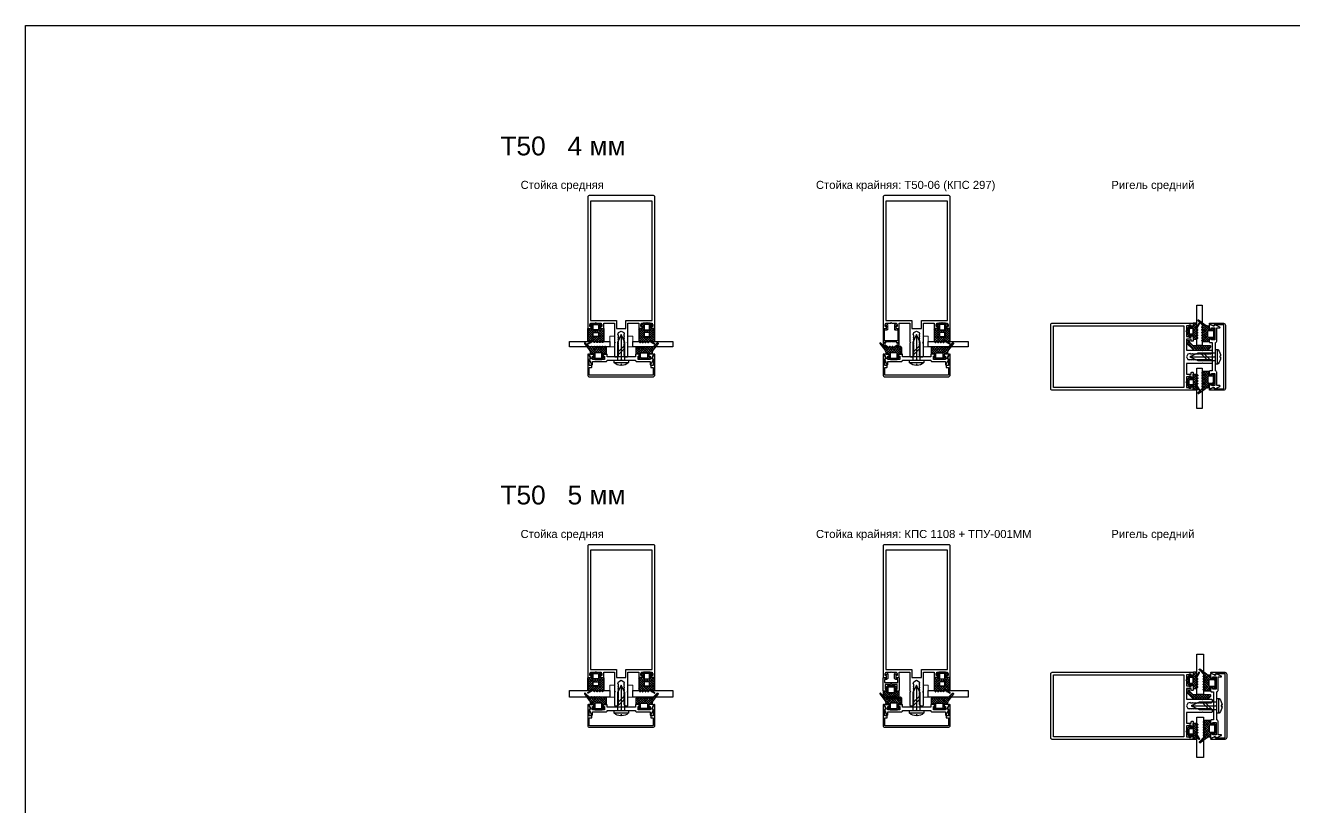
# Model space of a CAD drawing. Header units: millimetres. Extents: x 1744 to 18744, y -2272 to 2782.
# Drawn here: x 12119 to 13064, y 1994 to 2576 of the extents above; entities that cross this region are included whole.
import ezdxf

# ---------------------------------------------------------------- set-up
doc = ezdxf.new("R2010")
doc.units = ezdxf.units.MM
doc.layers.add('Steklopaket', color=5, linetype='Continuous')
doc.layers.add('подписи', color=7, linetype='Continuous')
for name, color, linetype, lineweight in [('Подкладки', 1, 'Continuous', 20), ('Уплотнители', 1, 'Continuous', 20), ('Штриховка', 1, 'Continuous', 5)]:
    doc.layers.add(name, color=color, linetype=linetype, lineweight=lineweight)
doc.styles.get("Standard").update_dxf_attribs({"font": 'arial.ttf'})

# ---------------------------------------------------------------- blocks, each defined once
blk = doc.blocks.new('КП45548')
at = {"color": 146, "true_color": 0x105689}
blk.add_lwpolyline([(-25, 21.5, 0.414214), (-24.5, 21), (-23.57, 21, 0.116434), (-23.44, 21.03), (-22.67, 21.42, 0.284079), (-22.5, 21.69), (-22.5, 22.2, 0.414214), (-22.8, 22.5), (-23.5, 22.5), (-23.5, 24), (-23.09, 24.41, 0.198912), (-23, 24.62), (-23, 25), (-19.44, 25, 0.284079), (-19.17, 25.17), (-19, 25.5), (-18.83, 25.17, 0.284079), (-18.56, 25), (-15, 25), (-15, 24.62, 0.198912), (-14.91, 24.41), (-14.5, 24), (-14.5, 22.5), (-15.2, 22.5, 0.414214), (-15.5, 22.2), (-15.5, 21.69, 0.284079), (-15.33, 21.42), (-14.56, 21.03, 0.116434), (-14.43, 21), (-13.5, 21, 0.414214), (-13, 21.5), (-13, 25), (-5, 25), (-5, 11.12, 0.198912), (-4.91, 10.91), (-4.5, 10.5), (-4.91, 10.09, 0.198912), (-5, 9.88), (-5, 0.5, 0.414214), (-4.5, 0), (-3.12, 0, 0.198912), (-2.91, 0.09), (-2.09, 0.91, 0.198912), (-2, 1.12), (-2, 1.46, 0.284079), (-2.17, 1.73), (-2.5, 1.9), (-2.17, 2.07, 0.284079), (-2, 2.34), (-2, 3.26, 0.284079), (-2.17, 3.53), (-2.5, 3.7), (-2.17, 3.87, 0.284079), (-2, 4.14), (-2, 5.06, 0.284079), (-2.17, 5.33), (-2.5, 5.5), (-2.17, 5.67, 0.284079), (-2, 5.94), (-2, 6.86, 0.284079), (-2.17, 7.13), (-2.5, 7.3), (-2.17, 7.47, 0.284079), (-2, 7.74), (-2, 8.66, 0.284079), (-2.17, 8.93), (-2.5, 9.1), (-2.17, 9.27, 0.284079), (-2, 9.54), (-2, 10.46, 0.284079), (-2.17, 10.73), (-2.5, 10.9), (-2.17, 11.07, 0.284079), (-2, 11.34), (-2, 12.26, 0.284079), (-2.17, 12.53), (-2.5, 12.7), (-2.17, 12.87, 0.284079), (-2, 13.14), (-2, 14.06, 0.284079), (-2.17, 14.33), (-2.5, 14.5), (-2.17, 14.67, 0.284079), (-2, 14.94), (-2, 15.86, 0.284079), (-2.17, 16.13), (-2.5, 16.3), (-2, 18), (0, 19), (2, 18), (2, 17.64, 0.284079), (2.17, 17.37), (2.5, 17.2), (2.17, 17.03, 0.284079), (2, 16.76), (2, 15.84, 0.284079), (2.17, 15.57), (2.5, 15.4), (2.17, 15.23, 0.284079), (2, 14.96), (2, 14.04, 0.284079), (2.17, 13.77), (2.5, 13.6), (2.17, 13.43, 0.284079), (2, 13.16), (2, 12.24, 0.284079), (2.17, 11.97), (2.5, 11.8), (2.17, 11.63, 0.284079), (2, 11.36), (2, 10.44, 0.284079), (2.17, 10.17), (2.5, 10), (2.17, 9.83, 0.284079), (2, 9.56), (2, 8.64, 0.284079), (2.17, 8.37), (2.5, 8.2), (2.17, 8.03, 0.284079), (2, 7.76), (2, 6.84, 0.284079), (2.17, 6.57), (2.5, 6.4), (2.17, 6.23, 0.284079), (2, 5.96), (2, 5.04, 0.284079), (2.17, 4.77), (2.5, 4.6), (2.17, 4.43, 0.284079), (2, 4.16), (2, 3.24, 0.284079), (2.17, 2.97), (2.5, 2.8), (2.17, 2.63, 0.284079), (2, 2.36), (2, 1.12, 0.198912), (2.09, 0.91), (2.91, 0.09, 0.198912), (3.12, 0), (4.5, 0, 0.414214), (5, 0.5), (5, 9.88, 0.198912), (4.91, 10.09), (4.5, 10.5), (4.91, 10.91, 0.198912), (5, 11.12), (5, 25), (13, 25), (13, 21.5, 0.414214), (13.5, 21), (14.43, 21, 0.116434), (14.56, 21.03), (15.33, 21.42, 0.284079), (15.5, 21.69), (15.5, 22.2, 0.414214), (15.2, 22.5), (14.5, 22.5), (14.5, 24), (14.91, 24.41, 0.198912), (15, 24.62), (15, 25), (18.56, 25, 0.284079), (18.83, 25.17), (19, 25.5), (19.17, 25.17, 0.284079), (19.44, 25), (23, 25), (23, 24.62, 0.198912), (23.09, 24.41), (23.5, 24), (23.5, 22.5), (22.8, 22.5, 0.414214), (22.5, 22.2), (22.5, 21.69, 0.284079), (22.67, 21.42), (23.44, 21.03, 0.116434), (23.57, 21), (24.5, 21, 0.414214), (25, 21.5), (25, 119, 0.414214), (24, 120), (-24, 120, 0.414214), (-25, 119)], format="xyb", close=True, dxfattribs=at)
blk.add_lwpolyline([(-3.5, 27), (-3.5, 21), (3.5, 21), (3.5, 27), (23, 27), (23, 116), (-23, 116), (-23, 27)], close=True, dxfattribs=at)
blk = doc.blocks.new('ТПУ-6002')
at = {"true_color": 0xafd9aa}
h = blk.add_hatch(dxfattribs=at)
h.set_pattern_fill('ANSI37', color=9, scale=10, angle=180, style=0)
h.set_pattern_definition([(225, (359.6389, 110.4286), (0.8838835, -0.8838835), []), (315, (359.6389, 110.4286), (0.8838835, 0.8838835), [])])
edge = h.paths.add_edge_path(flags=16)
edge.add_line((1.75, -1), (-1.75, -1))
edge.add_arc((-1.75, -1.25), 0.25, 90, 180)
edge.add_line((-2, -1.25), (-2, -4.75))
edge.add_arc((-1.75, -4.75), 0.25, 180, 270)
edge.add_line((-1.75, -5), (1.75, -5))
edge.add_arc((1.75, -4.75), 0.25, 270, 360)
edge.add_line((2, -4.75), (2, -1.25))
edge.add_arc((1.75, -1.25), 0.25, 0, 90)
edge = h.paths.add_edge_path()
edge.add_line((2.37, -12.66), (4.04, -13.57))
edge.add_arc((4.16, -13.35), 0.25, 241.51963, 270)
edge.add_line((4.16, -13.6), (5.75, -13.6))
edge.add_arc((5.75, -13.35), 0.25, 270, 360)
edge.add_line((6, -13.35), (6, -4.25))
edge.add_arc((5.75, -4.25), 0.25, 0, 90)
edge.add_line((5.75, -4), (3.25, -4))
edge.add_arc((3.25, -3.75), 0.25, 180, 270, ccw=False)
edge.add_line((3, -3.75), (3, -2.25))
edge.add_arc((3.25, -2.25), 0.25, 90, 180, ccw=False)
edge.add_line((3.25, -2), (3.9, -2))
edge.add_arc((3.9, -1.75), 0.25, 270, 405.06464)
edge.add_line((4.08, -1.57), (2.57, -0.07))
edge.add_arc((2.4, -0.25), 0.25, 45.06464, 90)
edge.add_line((2.4, 0), (-2.4, 0))
edge.add_arc((-2.4, -0.25), 0.25, 90, 134.93536)
edge.add_line((-2.57, -0.07), (-4.08, -1.57))
edge.add_arc((-3.9, -1.75), 0.25, 134.93536, 270)
edge.add_line((-3.9, -2), (-3.25, -2))
edge.add_arc((-3.25, -2.25), 0.25, 0, 90, ccw=False)
edge.add_line((-3, -2.25), (-3, -3.75))
edge.add_arc((-3.25, -3.75), 0.25, -90, 0, ccw=False)
edge.add_line((-3.25, -4), (-5.75, -4))
edge.add_arc((-5.75, -4.25), 0.25, 90, 180)
edge.add_line((-6, -4.25), (-6, -13.5))
edge.add_arc((-5.75, -13.5), 0.25, 180, 225)
edge.add_line((-5.93, -13.67), (-5.18, -14.42))
edge.add_arc((-5, -14.25), 0.25, 225, 315)
edge.add_line((-4.82, -14.42), (-4.18, -13.78))
edge.add_arc((-4, -13.95), 0.25, 45, 135, ccw=False)
edge.add_line((-3.82, -13.78), (-3.18, -14.42))
edge.add_arc((-3, -14.25), 0.25, 225, 315)
edge.add_line((-2.82, -14.42), (-2.18, -13.78))
edge.add_arc((-2, -13.95), 0.25, 45, 135, ccw=False)
edge.add_line((-1.82, -13.78), (-1.18, -14.42))
edge.add_arc((-1, -14.25), 0.25, 225, 315)
edge.add_line((-0.82, -14.42), (-0.18, -13.78))
edge.add_arc((0, -13.95), 0.25, 45, 135, ccw=False)
edge.add_line((0.18, -13.78), (0.82, -14.42))
edge.add_arc((1, -14.25), 0.25, 225, 315)
edge.add_line((1.18, -14.42), (1.87, -13.73))
edge.add_arc((2.04, -13.91), 0.25, 61.51963, 135, ccw=False)
edge.add_line((2.16, -13.69), (5.63, -15.57))
edge.add_arc((5.75, -15.35), 0.25, 241.51963, 421.51963)
edge.add_line((5.87, -15.13), (2.13, -13.1))
edge.add_arc((2.25, -12.88), 0.25, 61.51963, 241.51963, ccw=False)
edge = h.paths.add_edge_path(flags=16)
edge.add_line((1.75, -7), (-1.75, -7))
edge.add_arc((-1.75, -7.25), 0.25, 90, 180)
edge.add_line((-2, -7.25), (-2, -9.75))
edge.add_arc((-1.75, -9.75), 0.25, 180, 270)
edge.add_line((-1.75, -10), (1.75, -10))
edge.add_arc((1.75, -9.75), 0.25, 270, 360)
edge.add_line((2, -9.75), (2, -7.25))
edge.add_arc((1.75, -7.25), 0.25, 0, 90)
at = {"color": 9, "true_color": 0xafd9aa}
for points in [[(2.37, -12.66), (4.04, -13.57, 0.124913), (4.16, -13.6), (5.75, -13.6, 0.414214), (6, -13.35), (6, -4.25, 0.414214), (5.75, -4), (3.25, -4, -0.414214), (3, -3.75), (3, -2.25, -0.414214), (3.25, -2), (3.9, -2, 0.668587), (4.08, -1.57), (2.57, -0.07, 0.198619), (2.4, 0), (-2.4, 0, 0.198619), (-2.57, -0.07), (-4.08, -1.57, 0.668587), (-3.9, -2), (-3.25, -2, -0.414214), (-3, -2.25), (-3, -3.75, -0.414214), (-3.25, -4), (-5.75, -4, 0.414214), (-6, -4.25), (-6, -13.5, 0.198912), (-5.93, -13.67), (-5.18, -14.42, 0.414214), (-4.82, -14.42), (-4.18, -13.78, -0.414214), (-3.82, -13.78), (-3.18, -14.42, 0.414214), (-2.82, -14.42), (-2.18, -13.78, -0.414214), (-1.82, -13.78), (-1.18, -14.42, 0.414214), (-0.82, -14.42), (-0.18, -13.78, -0.414214), (0.18, -13.78), (0.82, -14.42, 0.414214), (1.18, -14.42), (1.87, -13.73, -0.332076), (2.16, -13.69), (5.63, -15.57, 1), (5.87, -15.13), (2.13, -13.1, -1)], [(1.75, -1), (-1.75, -1, 0.414214), (-2, -1.25), (-2, -4.75, 0.414214), (-1.75, -5), (1.75, -5, 0.414214), (2, -4.75), (2, -1.25, 0.414214)], [(1.75, -7), (-1.75, -7, 0.414214), (-2, -7.25), (-2, -9.75, 0.414214), (-1.75, -10), (1.75, -10, 0.414214), (2, -9.75), (2, -7.25, 0.414214)]]:
    blk.add_lwpolyline(points, format="xyb", close=True, dxfattribs=at)
blk = doc.blocks.new('КПС 917')
blk.add_lwpolyline([(10.5, 1.08), (0.62, 1.08, 0.198912), (0.41, 0.99), (0, 0.58), (-0.41, 0.99, 0.198912), (-0.62, 1.08), (-10.5, 1.08, 0.414214), (-11.5, 2.08), (-21.5, 2.08), (-21.5, 4.28, 0.414214), (-21.8, 4.58), (-21.83, 4.58, 0.291473), (-22.1, 4.41), (-23.77, 0.83, 0.414214), (-23.63, 0.43), (-22.87, 0.08, -0.414214), (-22.73, -0.32), (-23.97, -2.99, 0.548619), (-23.7, -3.42), (-21.57, -3.42, 0.116434), (-21.44, -3.39), (-20.67, -3, 0.284079), (-20.5, -2.73), (-20.5, -2.22, 0.414214), (-20.8, -1.92), (-21.5, -1.92), (-21.5, 0.58), (-12.5, 0.58), (-12.5, -1.92), (-13.2, -1.92, 0.414214), (-13.5, -2.22), (-13.5, -2.73, 0.284079), (-13.33, -3), (-12.56, -3.39, 0.116434), (-12.43, -3.42), (-11, -3.42, 0.414214), (-10.5, -2.92), (-10.5, -1.42), (10.5, -1.42), (10.5, -2.92, 0.414214), (11, -3.42), (12.43, -3.42, 0.116434), (12.56, -3.39), (13.33, -3, 0.284079), (13.5, -2.73), (13.5, -2.22, 0.414214), (13.2, -1.92), (12.5, -1.92), (12.5, 0.58), (21.5, 0.58), (21.5, -1.92), (20.8, -1.92, 0.414214), (20.5, -2.22), (20.5, -2.73, 0.284079), (20.67, -3), (21.44, -3.39, 0.116434), (21.57, -3.42), (23.7, -3.42, 0.548619), (23.97, -2.99), (22.73, -0.32, -0.414214), (22.87, 0.08), (23.63, 0.43, 0.414214), (23.77, 0.83), (22.1, 4.41, 0.291473), (21.83, 4.58), (21.8, 4.58, 0.414214), (21.5, 4.28), (21.5, 2.08), (11.5, 2.08, 0.414214)], format="xyb", close=True)
blk = doc.blocks.new('ТПУ-007ММ')
at = {"true_color": 0xafd9aa}
h = blk.add_hatch(dxfattribs=at)
h.set_pattern_fill('ANSI37', color=9, scale=10, angle=180, style=0)
h.set_pattern_definition([(225, (-3851.0623, 2334.4012), (0.88388348, -0.88388348), []), (315, (-3851.0623, 2334.4012), (0.88388348, 0.88388348), [])])
edge = h.paths.add_edge_path(flags=16)
edge.add_line((2.1, -1), (-2.1, -1))
edge.add_arc((-2.1, -1.5), 0.5, 90, 180)
edge.add_line((-2.6, -1.5), (-2.6, -4.5))
edge.add_arc((-2.1, -4.5), 0.5, 180, 270)
edge.add_line((-2.1, -5), (2.1, -5))
edge.add_arc((2.1, -4.5), 0.5, 270, 360)
edge.add_line((2.6, -4.5), (2.6, -1.5))
edge.add_arc((2.1, -1.5), 0.5, 0, 90)
edge = h.paths.add_edge_path()
edge.add_arc((-3.85, -2.25), 0.25, 0, 90, ccw=False)
edge.add_line((-3.6, -2.25), (-3.6, -3.75))
edge.add_arc((-3.85, -3.75), 0.25, -90, 0, ccw=False)
edge.add_line((-3.85, -4), (-5.75, -4))
edge.add_arc((-5.75, -4.25), 0.25, 90, 180)
edge.add_line((-6, -4.25), (-6, -8.62))
edge.add_arc((-5.8, -8.62), 0.2, 180, 225)
edge.add_line((-5.94, -8.76), (-5.18, -9.53))
edge.add_arc((-5, -9.35), 0.25, 225, 315)
edge.add_line((-4.82, -9.53), (-4.18, -8.88))
edge.add_arc((-4, -9.06), 0.25, 45, 135, ccw=False)
edge.add_line((-3.82, -8.88), (-3.18, -9.53))
edge.add_arc((-3, -9.35), 0.25, 225, 315)
edge.add_line((-2.82, -9.53), (-2.18, -8.88))
edge.add_arc((-2, -9.06), 0.25, 45, 135, ccw=False)
edge.add_line((-1.82, -8.88), (-1.18, -9.53))
edge.add_arc((-1, -9.35), 0.25, 225, 315)
edge.add_line((-0.82, -9.53), (-0.18, -8.88))
edge.add_arc((0, -9.06), 0.25, 45, 135, ccw=False)
edge.add_line((0.18, -8.88), (0.82, -9.53))
edge.add_arc((1, -9.35), 0.25, 225, 315)
edge.add_line((1.18, -9.53), (1.82, -8.88))
edge.add_arc((2, -9.06), 0.25, 45, 135, ccw=False)
edge.add_line((2.18, -8.88), (2.82, -9.53))
edge.add_arc((3, -9.35), 0.25, 225, 315)
edge.add_line((3.18, -9.53), (3.82, -8.88))
edge.add_arc((4, -9.06), 0.25, 45, 135, ccw=False)
edge.add_line((4.18, -8.88), (4.82, -9.53))
edge.add_arc((5, -9.35), 0.25, 225, 315)
edge.add_line((5.18, -9.53), (5.82, -8.88))
edge.add_arc((6, -9.06), 0.25, 45, 135, ccw=False)
edge.add_line((6.18, -8.88), (9.82, -12.42))
edge.add_arc((10, -12.25), 0.25, 225, 315)
edge.add_line((10.18, -12.42), (10.39, -12.21))
edge.add_arc((10.21, -12.04), 0.25, 315, 380.22486)
edge.add_line((10.44, -11.95), (6.8, -7.06))
edge.add_arc((10, -4.67), 4, 180, 216.76049, ccw=False)
edge.add_line((6, -4.67), (6, -4.3))
edge.add_arc((5.7, -4.3), 0.3, 360, 450)
edge.add_line((5.7, -4), (3.85, -4))
edge.add_arc((3.85, -3.75), 0.25, 180, 270, ccw=False)
edge.add_line((3.6, -3.75), (3.6, -2.25))
edge.add_arc((3.85, -2.25), 0.25, 90, 180, ccw=False)
edge.add_line((3.85, -2), (4.1, -2))
edge.add_arc((4.1, -1.75), 0.25, 270, 405.06464)
edge.add_line((4.28, -1.57), (2.57, -0.07))
edge.add_arc((2.4, -0.25), 0.25, 45.06464, 90)
edge.add_line((2.4, 0), (-2.4, 0))
edge.add_arc((-2.4, -0.25), 0.25, 90, 134.93536)
edge.add_line((-2.57, -0.07), (-4.28, -1.57))
edge.add_arc((-4.1, -1.75), 0.25, 134.93536, 270)
edge.add_line((-4.1, -2), (-3.85, -2))
at = {"color": 9, "true_color": 0xafd9aa}
for points in [[(-3.85, -2, -0.414214), (-3.6, -2.25), (-3.6, -3.75, -0.414214), (-3.85, -4), (-5.75, -4, 0.414214), (-6, -4.25), (-6, -8.62, 0.198912), (-5.94, -8.76), (-5.18, -9.53, 0.414214), (-4.82, -9.53), (-4.18, -8.88, -0.414214), (-3.82, -8.88), (-3.18, -9.53, 0.414214), (-2.82, -9.53), (-2.18, -8.88, -0.414214), (-1.82, -8.88), (-1.18, -9.53, 0.414214), (-0.82, -9.53), (-0.18, -8.88, -0.414214), (0.18, -8.88), (0.82, -9.53, 0.414214), (1.18, -9.53), (1.82, -8.88, -0.414214), (2.18, -8.88), (2.82, -9.53, 0.414214), (3.18, -9.53), (3.82, -8.88, -0.414214), (4.18, -8.88), (4.82, -9.53, 0.414214), (5.18, -9.53), (5.82, -8.88, -0.414214), (6.18, -8.88), (9.82, -12.42, 0.414214), (10.18, -12.42), (10.39, -12.21, 0.292538), (10.44, -11.95), (6.8, -7.06, -0.161788), (6, -4.67), (6, -4.3, 0.414214), (5.7, -4), (3.85, -4, -0.414214), (3.6, -3.75), (3.6, -2.25, -0.414214), (3.85, -2), (4.1, -2, 0.668587), (4.28, -1.57), (2.57, -0.07, 0.198619), (2.4, 0), (-2.4, 0, 0.198619), (-2.57, -0.07), (-4.28, -1.57, 0.668587), (-4.1, -2)], [(2.1, -1), (-2.1, -1, 0.414214), (-2.6, -1.5), (-2.6, -4.5, 0.414214), (-2.1, -5), (2.1, -5, 0.414214), (2.6, -4.5), (2.6, -1.5, 0.414214)]]:
    blk.add_lwpolyline(points, format="xyb", close=True, dxfattribs=at)
blk = doc.blocks.new('КП45310')
at = {"color": 0}
blk.add_lwpolyline([(23.8, -4.26), (23.8, -8.78, -0.279739), (23.48, -9.31, 0.401559), (23.17, -10.23), (24.24, -12.52, 0.802585), (25, -12.36), (25, 2.74, 0.414214), (23.5, 4.24), (-23.5, 4.24, 0.414214), (-25, 2.74), (-25, -12.36, 0.802585), (-24.24, -12.52), (-23.17, -10.23, 0.401559), (-23.48, -9.31, -0.279739), (-23.8, -8.78), (-23.8, -4.26), (-22.3, -4.26, 0.414214), (-22, -3.96), (-22, -3.06, 0.414214), (-22.3, -2.76), (-23.8, -2.76), (-23.8, 2.74, -0.414214), (-23.5, 3.04), (23.5, 3.04, -0.414214), (23.8, 2.74), (23.8, -2.76), (22.3, -2.76, 0.414214), (22, -3.06), (22, -3.96, 0.414214), (22.3, -4.26)], format="xyb", close=True, dxfattribs=at)
blk = doc.blocks.new('ВС 5.5х19 А2 DIN7981')
for p, q in [((0, 7.12), (0, -11.88)), ((-5.4, -13.56), (5.4, -13.56))]:
    blk.add_line(p, q)
for points in [[(2.75, -11.88), (2.75, 1.23), (0, 7.12), (-2.75, 1.23), (-2.75, -11.88)], [(-2.75, -8.55), (2.75, -3.05), (2.75, -0.75), (-2.75, -6.25)]]:
    blk.add_lwpolyline(points, close=True)
blk.add_lwpolyline([(-0.39, -15.82, -0.161849), (-5.22, -13.95, -0.223888), (-5.4, -13.56), (-5.4, -11.88), (5.4, -11.88), (5.4, -13.56, -0.223888), (5.22, -13.95, -0.161849), (0.39, -15.82), (0.39, -15.12), (-0.39, -15.12)], format="xyb", close=True)
blk = doc.blocks.new('Т50-06')
at = {"layer": 'Штриховка', "lineweight": 5}
h = blk.add_hatch(dxfattribs=at)
h.set_pattern_fill('ANSI37', color=256, scale=11.2, angle=90, style=0)
h.set_pattern_definition([(135, (-11417.5478, 3829.3933), (-0.9899495, -0.9899495), []), (225, (-11417.5478, 3829.3933), (0.9899495, -0.9899495), [])])
edge = h.paths.add_edge_path()
edge.add_line((2.81, 0), (3.22, -0.41))
edge.add_arc((3.01, -0.62), 0.3, 0, 45, ccw=False)
edge.add_line((3.31, -0.62), (3.31, -4))
edge.add_line((3.31, -4), (3.68, -4))
edge.add_arc((3.68, -4.3), 0.3, 45, 90, ccw=False)
edge.add_line((3.9, -4.09), (4.31, -4.5))
edge.add_line((4.31, -4.5), (5.81, -4.5))
edge.add_line((5.81, -4.5), (5.81, -3.8))
edge.add_arc((6.11, -3.8), 0.3, 90, 180, ccw=False)
edge.add_line((6.11, -3.5), (6.62, -3.5))
edge.add_arc((6.62, -3.8), 0.3, 26.56505, 90, ccw=False)
edge.add_line((6.89, -3.67), (7.28, -4.44))
edge.add_arc((7.01, -4.57), 0.3, 0, 26.56505, ccw=False)
edge.add_line((7.31, -4.57), (7.31, -6))
edge.add_line((7.31, -6), (-6.69, -6))
edge.add_line((-6.69, -6), (-6.69, -5.1))
edge.add_arc((-6.39, -5.1), 0.3, 90, 180, ccw=False)
edge.add_line((-6.39, -4.8), (-6.39, -3.5))
edge.add_line((-6.39, -3.5), (-8.29, -3.5))
edge.add_line((-8.29, -3.5), (-8.5, -3.71))
edge.add_arc((-8.72, -3.5), 0.3, 225, 315, ccw=False)
edge.add_line((-8.93, -3.71), (-9.6, -3.04))
edge.add_arc((-9.37, -2.82), 0.317, 90, 225, ccw=False)
edge.add_line((-9.37, -2.5), (-6.39, -2.5))
edge.add_arc((-6.39, -3.5), 1, 0, 90, ccw=False)
edge.add_line((-5.39, -3.5), (-5.39, -5))
edge.add_line((-5.39, -5), (2.11, -5))
edge.add_line((2.11, -5), (2.11, 5))
edge.add_line((2.11, 5), (-5.39, 5))
edge.add_line((-5.39, 5), (-5.39, 3.5))
edge.add_arc((-6.39, 3.5), 1, -90, 0, ccw=False)
edge.add_line((-6.39, 2.5), (-9.37, 2.5))
edge.add_arc((-9.37, 2.82), 0.317, 135, 270, ccw=False)
edge.add_line((-9.6, 3.04), (-8.93, 3.71))
edge.add_arc((-8.72, 3.5), 0.3, 45, 135, ccw=False)
edge.add_line((-8.5, 3.71), (-8.29, 3.5))
edge.add_line((-8.29, 3.5), (-6.39, 3.5))
edge.add_line((-6.39, 3.5), (-6.39, 4.8))
edge.add_arc((-6.39, 5.1), 0.3, 180, 270, ccw=False)
edge.add_line((-6.69, 5.1), (-6.69, 6))
edge.add_line((-6.69, 6), (7.31, 6))
edge.add_line((7.31, 6), (7.31, 4.57))
edge.add_arc((7.01, 4.57), 0.3, -26.56505, 0, ccw=False)
edge.add_line((7.28, 4.44), (6.89, 3.67))
edge.add_arc((6.62, 3.8), 0.3, 270, 333.43495, ccw=False)
edge.add_line((6.62, 3.5), (6.11, 3.5))
edge.add_arc((6.11, 3.8), 0.3, 180, 270, ccw=False)
edge.add_line((5.81, 3.8), (5.81, 4.5))
edge.add_line((5.81, 4.5), (4.31, 4.5))
edge.add_line((4.31, 4.5), (3.9, 4.09))
edge.add_arc((3.68, 4.3), 0.3, 270, 315, ccw=False)
edge.add_line((3.68, 4), (3.31, 4))
edge.add_line((3.31, 4), (3.31, 0.62))
edge.add_arc((3.01, 0.62), 0.3, 315, 360, ccw=False)
edge.add_line((3.22, 0.41), (2.81, 0))
at = {"layer": 'Уплотнители'}
blk.add_lwpolyline([(2.81, 0), (3.22, -0.41, -0.198912), (3.31, -0.62), (3.31, -4), (3.68, -4, -0.198912), (3.9, -4.09), (4.31, -4.5), (5.81, -4.5), (5.81, -3.8, -0.414214), (6.11, -3.5), (6.62, -3.5, -0.284079), (6.89, -3.67), (7.28, -4.44, -0.116434), (7.31, -4.57), (7.31, -6), (-6.69, -6), (-6.69, -5.1, -0.414214), (-6.39, -4.8), (-6.39, -3.5), (-8.29, -3.5), (-8.5, -3.71, -0.414214), (-8.93, -3.71), (-9.6, -3.04, -0.668179), (-9.37, -2.5), (-6.39, -2.5, -0.414214), (-5.39, -3.5), (-5.39, -5), (2.11, -5), (2.11, 5), (-5.39, 5), (-5.39, 3.5, -0.414214), (-6.39, 2.5), (-9.37, 2.5, -0.668179), (-9.6, 3.04), (-8.93, 3.71, -0.414214), (-8.5, 3.71), (-8.29, 3.5), (-6.39, 3.5), (-6.39, 4.8, -0.414214), (-6.69, 5.1), (-6.69, 6), (7.31, 6), (7.31, 4.57, -0.116434), (7.28, 4.44), (6.89, 3.67, -0.284079), (6.62, 3.5), (6.11, 3.5, -0.414214), (5.81, 3.8), (5.81, 4.5), (4.31, 4.5), (3.9, 4.09, -0.198912), (3.68, 4), (3.31, 4), (3.31, 0.62, -0.198912), (3.22, 0.41), (2.81, 0)], format="xyb", dxfattribs=at)
blk = doc.blocks.new('КП45550')
at = {"color": 217, "true_color": 0x93278f}
blk.add_lwpolyline([(-5, 6.38, -0.198912), (-4.91, 6.59), (-4.5, 7), (-4.91, 7.41, -0.198912), (-5, 7.62), (-5, 19), (-13, 19), (-13, 15.5), (-12, 15.5, -0.414214), (-11.5, 15), (-11.5, 14.5, -0.414214), (-12, 14), (-14.43, 14, -0.116434), (-14.56, 14.03), (-15.33, 14.42, -0.284079), (-15.5, 14.69), (-15.5, 15.2, -0.414214), (-15.2, 15.5), (-14.5, 15.5), (-14.5, 17), (-14.91, 17.41, -0.198912), (-15, 17.62), (-15, 19), (-18.56, 19, -0.284079), (-18.83, 19.17), (-19, 19.5), (-19.17, 19.17, -0.284079), (-19.44, 19), (-23, 19), (-23, 17.62, -0.198912), (-23.09, 17.41), (-23.5, 17), (-23.5, 15.5), (-22.8, 15.5, -0.414214), (-22.5, 15.2), (-22.5, 14.69, -0.284079), (-22.67, 14.42), (-23.44, 14.03, -0.116434), (-23.57, 14), (-24.5, 14, -0.414214), (-25, 14.5), (-25, 119, -0.414214), (-24, 120), (24, 120, -0.414214), (25, 119), (25, 14.5, -0.414214), (24.5, 14), (23.57, 14, -0.116434), (23.44, 14.03), (22.67, 14.42, -0.284079), (22.5, 14.69), (22.5, 15.2, -0.414214), (22.8, 15.5), (23.5, 15.5), (23.5, 17), (23.09, 17.41, -0.198912), (23, 17.62), (23, 19), (19.44, 19, -0.284079), (19.17, 19.17), (19, 19.5), (18.83, 19.17, -0.284079), (18.56, 19), (15, 19), (15, 17.62, -0.198912), (14.91, 17.41), (14.5, 17), (14.5, 15.5), (15.2, 15.5, -0.414214), (15.5, 15.2), (15.5, 14.69, -0.284079), (15.33, 14.42), (14.56, 14.03, -0.116434), (14.43, 14), (12, 14, -0.414214), (11.5, 14.5), (11.5, 15, -0.414214), (12, 15.5), (13, 15.5), (13, 19), (5, 19), (5, 7.62, -0.198912), (4.91, 7.41), (4.5, 7), (4.91, 6.59, -0.198912), (5, 6.38), (5, 0.5, -0.414214), (4.5, 0), (3.12, 0, -0.198912), (2.91, 0.09), (2.09, 0.91, -0.198912), (2, 1.12), (2, 1.46, -0.284079), (2.17, 1.73), (2.5, 1.9), (2.17, 2.07, -0.284079), (2, 2.34), (2, 3.26, -0.284079), (2.17, 3.53), (2.5, 3.7), (2.17, 3.87, -0.284079), (2, 4.14), (2, 5.06, -0.284079), (2.17, 5.33), (2.5, 5.5), (2.17, 5.67, -0.284079), (2, 5.94), (2, 6.86, -0.284079), (2.17, 7.13), (2.5, 7.3), (2.17, 7.47, -0.284079), (2, 7.74), (2, 8.66, -0.284079), (2.17, 8.93), (2.5, 9.1), (2.17, 9.27, -0.284079), (2, 9.54), (2, 10.46, -0.284079), (2.17, 10.73), (2.5, 10.9), (2.17, 11.07, -0.284079), (2, 11.34), (2, 12.26, -0.284079), (2.17, 12.53), (2.5, 12.7), (2.17, 12.87, -0.284079), (2, 13.14), (2, 14.06, -0.284079), (2.17, 14.33), (2.5, 14.5), (2.17, 14.67, -0.284079), (2, 14.94), (2, 15.86, -0.284079), (2.17, 16.13), (2.5, 16.3), (2, 18), (0, 19), (-2, 18), (-2, 17.64, -0.284079), (-2.17, 17.37), (-2.5, 17.2), (-2.17, 17.03, -0.284079), (-2, 16.76), (-2, 15.84, -0.284079), (-2.17, 15.57), (-2.5, 15.4), (-2.17, 15.23, -0.284079), (-2, 14.96), (-2, 14.04, -0.284079), (-2.17, 13.77), (-2.5, 13.6), (-2.17, 13.43, -0.284079), (-2, 13.16), (-2, 12.24, -0.284079), (-2.17, 11.97), (-2.5, 11.8), (-2.17, 11.63, -0.284079), (-2, 11.36), (-2, 10.44, -0.284079), (-2.17, 10.17), (-2.5, 10), (-2.17, 9.83, -0.284079), (-2, 9.56), (-2, 8.64, -0.284079), (-2.17, 8.37), (-2.5, 8.2), (-2.17, 8.03, -0.284079), (-2, 7.76), (-2, 6.84, -0.284079), (-2.17, 6.57), (-2.5, 6.4), (-2.17, 6.23, -0.284079), (-2, 5.96), (-2, 5.04, -0.284079), (-2.17, 4.77), (-2.5, 4.6), (-2.17, 4.43, -0.284079), (-2, 4.16), (-2, 3.24, -0.284079), (-2.17, 2.97), (-2.5, 2.8), (-2.17, 2.63, -0.284079), (-2, 2.36), (-2, 1.12, -0.198912), (-2.09, 0.91), (-2.91, 0.09, -0.198912), (-3.12, 0), (-4.5, 0, -0.414214), (-5, 0.5)], format="xyb", close=True, dxfattribs=at)
blk.add_lwpolyline([(23, 21), (-23, 21), (-23, 118), (23, 118)], close=True, dxfattribs=at)
blk = doc.blocks.new('ТПУ-6001')
at = {"true_color": 0xafd9aa}
h = blk.add_hatch(dxfattribs=at)
h.set_pattern_fill('ANSI37', color=9, scale=10, angle=180, style=0)
h.set_pattern_definition([(225, (-3851.2058, 2316.4733), (0.88388348, -0.88388348), []), (315, (-3851.2058, 2316.4733), (0.88388348, 0.88388348), [])])
edge = h.paths.add_edge_path(flags=16)
edge.add_line((1.75, -1), (-1.75, -1))
edge.add_arc((-1.75, -1.25), 0.25, 90, 180)
edge.add_line((-2, -1.25), (-2, -3.75))
edge.add_arc((-1.75, -3.75), 0.25, 180, 270)
edge.add_line((-1.75, -4), (1.75, -4))
edge.add_arc((1.75, -3.75), 0.25, 270, 360)
edge.add_line((2, -3.75), (2, -1.25))
edge.add_arc((1.75, -1.25), 0.25, 0, 90)
edge = h.paths.add_edge_path()
edge.add_line((2.37, -5.66), (4.04, -6.57))
edge.add_arc((4.16, -6.35), 0.25, 241.51963, 270)
edge.add_line((4.16, -6.6), (5.75, -6.6))
edge.add_arc((5.75, -6.35), 0.25, 270, 360)
edge.add_line((6, -6.35), (6, -4.25))
edge.add_arc((5.75, -4.25), 0.25, 0, 90)
edge.add_line((5.75, -4), (3.25, -4))
edge.add_arc((3.25, -3.75), 0.25, 180, 270, ccw=False)
edge.add_line((3, -3.75), (3, -2.25))
edge.add_arc((3.25, -2.25), 0.25, 90, 180, ccw=False)
edge.add_line((3.25, -2), (3.9, -2))
edge.add_arc((3.9, -1.75), 0.25, 270, 405.06464)
edge.add_line((4.08, -1.57), (2.57, -0.07))
edge.add_arc((2.4, -0.25), 0.25, 45.06464, 90)
edge.add_line((2.4, 0), (-2.4, 0))
edge.add_arc((-2.4, -0.25), 0.25, 90, 134.93536)
edge.add_line((-2.57, -0.07), (-4.08, -1.57))
edge.add_arc((-3.9, -1.75), 0.25, 134.93536, 270)
edge.add_line((-3.9, -2), (-3.25, -2))
edge.add_arc((-3.25, -2.25), 0.25, 0, 90, ccw=False)
edge.add_line((-3, -2.25), (-3, -3.75))
edge.add_arc((-3.25, -3.75), 0.25, -90, 0, ccw=False)
edge.add_line((-3.25, -4), (-5.75, -4))
edge.add_arc((-5.75, -4.25), 0.25, 90, 180)
edge.add_line((-6, -4.25), (-6, -6.5))
edge.add_arc((-5.75, -6.5), 0.25, 180, 225)
edge.add_line((-5.93, -6.67), (-5.18, -7.42))
edge.add_arc((-5, -7.25), 0.25, 225, 315)
edge.add_line((-4.82, -7.42), (-4.18, -6.78))
edge.add_arc((-4, -6.95), 0.25, 45, 135, ccw=False)
edge.add_line((-3.82, -6.78), (-3.18, -7.42))
edge.add_arc((-3, -7.25), 0.25, 225, 315)
edge.add_line((-2.82, -7.42), (-2.18, -6.78))
edge.add_arc((-2, -6.95), 0.25, 45, 135, ccw=False)
edge.add_line((-1.82, -6.78), (-1.18, -7.42))
edge.add_arc((-1, -7.25), 0.25, 225, 315)
edge.add_line((-0.82, -7.42), (-0.18, -6.78))
edge.add_arc((0, -6.95), 0.25, 45, 135, ccw=False)
edge.add_line((0.18, -6.78), (0.82, -7.42))
edge.add_arc((1, -7.25), 0.25, 225, 315)
edge.add_line((1.18, -7.42), (1.87, -6.73))
edge.add_arc((2.04, -6.91), 0.25, 61.51963, 135, ccw=False)
edge.add_line((2.16, -6.69), (5.63, -8.57))
edge.add_arc((5.75, -8.35), 0.25, 241.51963, 421.51963)
edge.add_line((5.87, -8.13), (2.13, -6.1))
edge.add_arc((2.25, -5.88), 0.25, 61.51963, 241.51963, ccw=False)
at = {"color": 9, "true_color": 0xafd9aa}
for points in [[(2.37, -5.66), (4.04, -6.57, 0.124913), (4.16, -6.6), (5.75, -6.6, 0.414214), (6, -6.35), (6, -4.25, 0.414214), (5.75, -4), (3.25, -4, -0.414214), (3, -3.75), (3, -2.25, -0.414214), (3.25, -2), (3.9, -2, 0.668587), (4.08, -1.57), (2.57, -0.07, 0.198619), (2.4, 0), (-2.4, 0, 0.198619), (-2.57, -0.07), (-4.08, -1.57, 0.668587), (-3.9, -2), (-3.25, -2, -0.414214), (-3, -2.25), (-3, -3.75, -0.414214), (-3.25, -4), (-5.75, -4, 0.414214), (-6, -4.25), (-6, -6.5, 0.198912), (-5.93, -6.67), (-5.18, -7.42, 0.414214), (-4.82, -7.42), (-4.18, -6.78, -0.414214), (-3.82, -6.78), (-3.18, -7.42, 0.414214), (-2.82, -7.42), (-2.18, -6.78, -0.414214), (-1.82, -6.78), (-1.18, -7.42, 0.414214), (-0.82, -7.42), (-0.18, -6.78, -0.414214), (0.18, -6.78), (0.82, -7.42, 0.414214), (1.18, -7.42), (1.87, -6.73, -0.332076), (2.16, -6.69), (5.63, -8.57, 1), (5.87, -8.13), (2.13, -6.1, -1)], [(1.75, -1), (-1.75, -1, 0.414214), (-2, -1.25), (-2, -3.75, 0.414214), (-1.75, -4), (1.75, -4, 0.414214), (2, -3.75), (2, -1.25, 0.414214)]]:
    blk.add_lwpolyline(points, format="xyb", close=True, dxfattribs=at)
blk = doc.blocks.new('КП45309')
at = {"color": 0}
blk.add_lwpolyline([(-23.5, 2.52), (23.5, 2.52, -0.414214), (25, 1.02), (25, -9.08, -0.802585), (24.24, -9.24), (23.17, -6.95, -0.401559), (23.48, -6.03, 0.279739), (23.8, -5.5), (23.8, 1.32), (-23.8, 1.32), (-23.8, -5.5, 0.279739), (-23.48, -6.03, -0.401559), (-23.17, -6.95), (-24.24, -9.24, -0.802585), (-25, -9.08), (-25, 1.02, -0.414214)], format="xyb", close=True, dxfattribs=at)
blk = doc.blocks.new('ТПУ-011')
at = {"layer": 'Штриховка', "lineweight": 5}
h = blk.add_hatch(dxfattribs=at)
h.set_pattern_fill('ANSI37', color=256, scale=10, angle=180, style=0)
h.set_pattern_definition([(225, (-4751.2556, 2335.0921), (0.88388348, -0.88388348), []), (315, (-4751.2556, 2335.0921), (0.88388348, 0.88388348), [])])
edge = h.paths.add_edge_path()
edge.add_arc((7.03, 4.11), 0.5, 90, 180, ccw=False)
edge.add_line((7.03, 4.61), (8.53, 4.61))
edge.add_arc((8.53, 4.11), 0.5, 0, 90, ccw=False)
edge.add_line((9.03, 4.11), (9.03, 3.19))
edge.add_arc((8.03, 3.19), 1, -45, 0, ccw=False)
edge.add_line((8.73, 2.49), (4.15, -2.1))
edge.add_arc((3.44, -1.39), 1, 270, 315, ccw=False)
edge.add_line((3.44, -2.39), (-6.76, -2.39))
edge.add_arc((-6.76, -1.89), 0.5, 225, 270, ccw=False)
edge.add_line((-7.12, -2.25), (-8.82, -0.54))
edge.add_arc((-8.47, -0.18), 0.5, 180, 225, ccw=False)
edge.add_line((-8.97, -0.18), (-8.97, 0.61))
edge.add_arc((-8.47, 0.61), 0.5, 90, 180, ccw=False)
edge.add_line((-8.47, 1.11), (4.32, 1.11))
edge.add_arc((4.32, 1.61), 0.5, 270, 315)
edge.add_line((4.67, 1.25), (6.38, 2.96))
edge.add_arc((6.03, 3.32), 0.5, 315, 360)
edge.add_line((6.53, 3.32), (6.53, 4.11))
at = {"layer": 'Уплотнители'}
blk.add_lwpolyline([(6.53, 4.11, -0.414214), (7.03, 4.61), (8.53, 4.61, -0.414214), (9.03, 4.11), (9.03, 3.19, -0.198912), (8.73, 2.49), (4.15, -2.1, -0.198912), (3.44, -2.39), (-6.76, -2.39, -0.198912), (-7.12, -2.25), (-8.82, -0.54, -0.198912), (-8.97, -0.18), (-8.97, 0.61, -0.414214), (-8.47, 1.11), (4.32, 1.11, 0.198912), (4.67, 1.25), (6.38, 2.96, 0.198912), (6.53, 3.32)], format="xyb", close=True, dxfattribs=at)
blk = doc.blocks.new('КПС 1108')
blk.add_lwpolyline([(5.7, -3.5), (5.1, -3.5, -0.414214), (4.8, -3.2), (3.5, -3.2), (3.5, -4.99, 0.198912), (3.59, -5.2), (3.71, -5.33, -0.414214), (3.71, -5.75), (3.06, -6.4, -0.668179), (2.5, -6.17), (2.5, -3.2, -0.414214), (3.5, -2.2), (5, -2.2), (5, 0), (-5, 0), (-5, -2.2), (-3.5, -2.2, -0.414214), (-2.5, -3.2), (-2.5, -6.17, -0.668179), (-3.06, -6.4), (-3.71, -5.75, -0.414214), (-3.71, -5.33), (-3.59, -5.2, 0.198912), (-3.5, -4.99), (-3.5, -3.2), (-4.8, -3.2, -0.414214), (-5.1, -3.5), (-5.7, -3.5, -0.414214), (-6, -3.2), (-6, 6, -0.414214), (-5.5, 6.5), (-4.57, 6.5, -0.116434), (-4.44, 6.47), (-3.67, 6.08, -0.284079), (-3.5, 5.81), (-3.5, 5.3, -0.414214), (-3.8, 5), (-4.5, 5), (-4.5, 1.5), (-0.62, 1.5, -0.198912), (-0.41, 1.41), (0, 1), (0.41, 1.41, -0.198912), (0.62, 1.5), (4.5, 1.5), (4.5, 5), (3.8, 5, -0.414214), (3.5, 5.3), (3.5, 5.81, -0.284079), (3.67, 6.08), (4.44, 6.47, -0.116434), (4.57, 6.5), (5.5, 6.5, -0.414214), (6, 6), (6, -3.2, -0.414214)], format="xyb", close=True)
blk = doc.blocks.new('ТПУ-001ММ')
at = {"true_color": 0xafd9aa}
h = blk.add_hatch(dxfattribs=at)
h.set_pattern_fill('ANSI37', color=9, scale=10, angle=180, style=0)
h.set_pattern_definition([(225, (-3851.3992, 2486.2453), (0.88388348, -0.88388348), []), (315, (-3851.3992, 2486.2453), (0.88388348, 0.88388348), [])])
edge = h.paths.add_edge_path(flags=16)
edge.add_arc((-2, 1.5), 0.5, 90, 180)
edge.add_line((-2.5, 1.5), (-2.5, -1.5))
edge.add_arc((-2, -1.5), 0.5, 180, 270)
edge.add_line((-2, -2), (2, -2))
edge.add_arc((2, -1.5), 0.5, 270, 360)
edge.add_line((2.5, -1.5), (2.5, 1.5))
edge.add_arc((2, 1.5), 0.5, 0, 90)
edge.add_line((2, 2), (-2, 2))
edge = h.paths.add_edge_path()
edge.add_arc((-5.75, -1.25), 0.25, 90, 180)
edge.add_line((-6, -1.25), (-6, -5.5))
edge.add_arc((-5.75, -5.5), 0.25, 180, 225)
edge.add_line((-5.93, -5.67), (-5.18, -6.42))
edge.add_arc((-5, -6.25), 0.25, 225, 315)
edge.add_line((-4.82, -6.42), (-4.18, -5.78))
edge.add_arc((-4, -5.95), 0.25, 45, 135, ccw=False)
edge.add_line((-3.82, -5.78), (-3.18, -6.42))
edge.add_arc((-3, -6.25), 0.25, 225, 315)
edge.add_line((-2.82, -6.42), (-2.18, -5.78))
edge.add_arc((-2, -5.95), 0.25, 45, 135, ccw=False)
edge.add_line((-1.82, -5.78), (-1.18, -6.42))
edge.add_arc((-1, -6.25), 0.25, 225, 315)
edge.add_line((-0.82, -6.42), (-0.18, -5.78))
edge.add_arc((0, -5.95), 0.25, 45, 135, ccw=False)
edge.add_line((0.18, -5.78), (0.82, -6.42))
edge.add_arc((1, -6.25), 0.25, 225, 315)
edge.add_line((1.18, -6.42), (1.87, -5.73))
edge.add_arc((2.04, -5.91), 0.25, 61.51963, 135, ccw=False)
edge.add_line((2.16, -5.69), (5.63, -7.57))
edge.add_arc((5.75, -7.35), 0.25, 241.51963, 421.51963)
edge.add_line((5.87, -7.13), (2.13, -5.1))
edge.add_arc((2.25, -4.88), 0.25, 61.51963, 241.51963, ccw=False)
edge.add_line((2.37, -4.66), (4.04, -5.57))
edge.add_arc((4.16, -5.35), 0.25, 241.51963, 270)
edge.add_line((4.16, -5.6), (5.75, -5.6))
edge.add_arc((5.75, -5.35), 0.25, 270, 360)
edge.add_line((6, -5.35), (6, -1.25))
edge.add_arc((5.75, -1.25), 0.25, 0, 90)
edge.add_line((5.75, -1), (3.85, -1))
edge.add_arc((3.85, -0.75), 0.25, 180, 270, ccw=False)
edge.add_line((3.6, -0.75), (3.6, 0.75))
edge.add_arc((3.85, 0.75), 0.25, 90, 180, ccw=False)
edge.add_line((3.85, 1), (4.1, 1))
edge.add_arc((4.1, 1.25), 0.25, 270, 405.06464)
edge.add_line((4.28, 1.43), (2.57, 2.94))
edge.add_arc((2.41, 2.75), 0.25, 48.47755, 90)
edge.add_line((2.41, 3), (-2.41, 3))
edge.add_arc((-2.41, 2.75), 0.25, 90, 131.52245)
edge.add_line((-2.57, 2.94), (-4.28, 1.43))
edge.add_arc((-4.1, 1.25), 0.25, 134.93536, 270)
edge.add_line((-4.1, 1), (-3.85, 1))
edge.add_arc((-3.85, 0.75), 0.25, 0, 90, ccw=False)
edge.add_line((-3.6, 0.75), (-3.6, -0.75))
edge.add_arc((-3.85, -0.75), 0.25, -90, 0, ccw=False)
edge.add_line((-3.85, -1), (-5.75, -1))
at = {"color": 9, "true_color": 0xafd9aa}
for points in [[(-5.75, -1, 0.414214), (-6, -1.25), (-6, -5.5, 0.198912), (-5.93, -5.67), (-5.18, -6.42, 0.414214), (-4.82, -6.42), (-4.18, -5.78, -0.414214), (-3.82, -5.78), (-3.18, -6.42, 0.414214), (-2.82, -6.42), (-2.18, -5.78, -0.414214), (-1.82, -5.78), (-1.18, -6.42, 0.414214), (-0.82, -6.42), (-0.18, -5.78, -0.414214), (0.18, -5.78), (0.82, -6.42, 0.414214), (1.18, -6.42), (1.87, -5.73, -0.332076), (2.16, -5.69), (5.63, -7.57, 1), (5.87, -7.13), (2.13, -5.1, -1), (2.37, -4.66), (4.04, -5.57, 0.124913), (4.16, -5.6), (5.75, -5.6, 0.414214), (6, -5.35), (6, -1.25, 0.414214), (5.75, -1), (3.85, -1, -0.414214), (3.6, -0.75), (3.6, 0.75, -0.414214), (3.85, 1), (4.1, 1, 0.668587), (4.28, 1.43), (2.57, 2.94, 0.183185), (2.41, 3), (-2.41, 3, 0.183185), (-2.57, 2.94), (-4.28, 1.43, 0.668587), (-4.1, 1), (-3.85, 1, -0.414214), (-3.6, 0.75), (-3.6, -0.75, -0.414214), (-3.85, -1)], [(-2, 2, 0.414214), (-2.5, 1.5), (-2.5, -1.5, 0.414214), (-2, -2), (2, -2, 0.414214), (2.5, -1.5), (2.5, 1.5, 0.414214), (2, 2)]]:
    blk.add_lwpolyline(points, format="xyb", close=True, dxfattribs=at)

msp = doc.modelspace()

# ---------------------------------------------------------------- linework, layer by layer
msp.add_lwpolyline([(12118.863, 2576.164), (13715.412, 2576.164), (13715.412, -2272.042), (12118.863, -2272.042)], close=True)
at = {"layer": 'Steklopaket'}
for points in [[(12991.296, 2337.86), (12991.296, 2367.86), (12995.296, 2367.86), (12995.296, 2337.86)], [(12524.196, 2340.76), (12554.196, 2340.76), (12554.196, 2336.76), (12524.196, 2336.76)], [(12571.196, 2340.76), (12601.196, 2340.76), (12601.196, 2336.76), (12571.196, 2336.76)], [(12791.196, 2340.76), (12821.196, 2340.76), (12821.196, 2336.76), (12791.196, 2336.76)], [(12991.296, 2290.86), (12991.296, 2320.86), (12995.296, 2320.86), (12995.296, 2290.86)], [(12991.296, 2077.86), (12991.296, 2107.86), (12996.296, 2107.86), (12996.296, 2077.86)], [(12524.196, 2080.76), (12554.196, 2080.76), (12554.196, 2075.76), (12524.196, 2075.76)], [(12571.196, 2080.76), (12601.196, 2080.76), (12601.196, 2075.76), (12571.196, 2075.76)], [(12791.196, 2080.76), (12821.196, 2080.76), (12821.196, 2075.76), (12791.196, 2075.76)], [(12991.296, 2030.86), (12991.296, 2060.86), (12996.296, 2060.86), (12996.296, 2030.86)]]:
    msp.add_lwpolyline(points, close=True, dxfattribs=at)
at = {"layer": 'Подкладки'}
for points in [[(12554.196, 2344.76), (12557.696, 2344.76), (12557.696, 2336.76), (12554.196, 2336.76)], [(12567.696, 2344.76), (12571.196, 2344.76), (12571.196, 2336.76), (12567.696, 2336.76)], [(12787.696, 2344.76), (12791.196, 2344.76), (12791.196, 2336.76), (12787.696, 2336.76)], [(12554.196, 2084.76), (12557.696, 2084.76), (12557.696, 2075.76), (12554.196, 2075.76)], [(12567.696, 2084.76), (12571.196, 2084.76), (12571.196, 2075.76), (12567.696, 2075.76)], [(12787.696, 2084.76), (12791.196, 2084.76), (12791.196, 2075.76), (12787.696, 2075.76)]]:
    msp.add_lwpolyline(points, close=True, dxfattribs=at)

# ---------------------------------------------------------------- block references
for name, p in [('КП45548', (12562.696, 2329.36)), ('КП45548', (12782.696, 2329.36)), ('ТПУ-6002', (12581.696, 2354.36)), ('ТПУ-6002', (12801.696, 2354.36)), ('ВС 5.5х19 А2 DIN7981', (12562.696, 2338.734)), ('ВС 5.5х19 А2 DIN7981', (12782.696, 2338.734)), ('КП45548', (12562.696, 2069.36)), ('КП45548', (12782.696, 2069.36)), ('ТПУ-6002', (12581.696, 2094.36)), ('ТПУ-6002', (12801.696, 2094.36)), ('ВС 5.5х19 А2 DIN7981', (12562.696, 2077.734)), ('ТПУ-001ММ', (12763.696, 2081.36)), ('ВС 5.5х19 А2 DIN7981', (12782.696, 2077.734))]:
    msp.add_blockref(name, p)
at = {"xscale": -1}
for name, p in [('ТПУ-6002', (12543.696, 2354.36)), ('ТПУ-011', (12992.753, 2336.752)), ('ТПУ-6002', (12543.696, 2094.36)), ('ТПУ-011', (12992.753, 2076.752))]:
    msp.add_blockref(name, p, dxfattribs=at)
for name, p, rotation in [('КП45550', (13002.696, 2329.36), 90), ('ТПУ-6001', (12984.696, 2348.36), 90), ('КП45309', (13010.171, 2329.36), 270), ('Т50-06', (12763.696, 2343.668), 270), ('КПС 917', (13004.115, 2329.36), 270), ('ТПУ-007ММ', (12545.696, 2327.36), 180), ('ТПУ-007ММ', (12765.696, 2327.36), 180), ('КП45310', (12562.696, 2318.604), 180), ('КПС 917', (12562.696, 2327.941), 180), ('КП45310', (12782.696, 2318.604), 180), ('КПС 917', (12782.696, 2327.941), 180), ('ВС 5.5х19 А2 DIN7981', (12993.322, 2329.36), 90), ('ТПУ-007ММ', (13004.696, 2312.36), 270), ('КПС 1108', (12763.696, 2086.86), 180), ('КП45550', (13002.696, 2069.36), 90), ('ТПУ-6001', (12984.696, 2088.36), 90), ('КП45309', (13011.171, 2069.36), 270), ('КПС 917', (13005.115, 2069.36), 270), ('ТПУ-007ММ', (12545.696, 2066.36), 180), ('КП45310', (12562.696, 2057.604), 180), ('КПС 917', (12562.696, 2066.941), 180), ('ТПУ-007ММ', (12765.696, 2066.36), 180), ('КП45310', (12782.696, 2057.604), 180), ('КПС 917', (12782.696, 2066.941), 180), ('ВС 5.5х19 А2 DIN7981', (12994.322, 2069.36), 90), ('ТПУ-007ММ', (13005.696, 2052.36), 270)]:
    msp.add_blockref(name, p, dxfattribs=dict(rotation=rotation))
for name, p, rotation in [('ТПУ-007ММ', (13004.696, 2346.36), 270), ('ТПУ-007ММ', (12579.696, 2327.36), 180), ('ТПУ-007ММ', (12799.696, 2327.36), 180), ('ТПУ-6001', (12984.696, 2310.36), 90), ('ТПУ-007ММ', (13005.696, 2086.36), 270), ('ТПУ-007ММ', (12579.696, 2066.36), 180), ('ТПУ-007ММ', (12799.696, 2066.36), 180), ('ТПУ-6001', (12984.696, 2050.36), 90)]:
    msp.add_blockref(name, p, dxfattribs=dict(at, rotation=rotation))

# ---------------------------------------------------------------- texts
at = {"layer": 'подписи'}
for s, height, p in [('Т50   4 мм', 14, (12472.696, 2479.36)), ('Стойка средняя', 6, (12487.696, 2454.36)), ('Стойка крайняя: Т50-06 (КПС 297)', 6, (12707.696, 2454.36)), ('Ригель средний', 6, (12927.696, 2454.36)), ('Т50   5 мм', 14, (12472.696, 2219.36)), ('Стойка средняя', 6, (12487.696, 2194.36)), ('Стойка крайняя: КПС 1108 + ТПУ-001ММ', 6, (12707.696, 2194.36)), ('Ригель средний', 6, (12927.696, 2194.36))]:
    msp.add_text(s, height=height, dxfattribs=at).set_placement(p)

doc.saveas('drawing.dxf')
